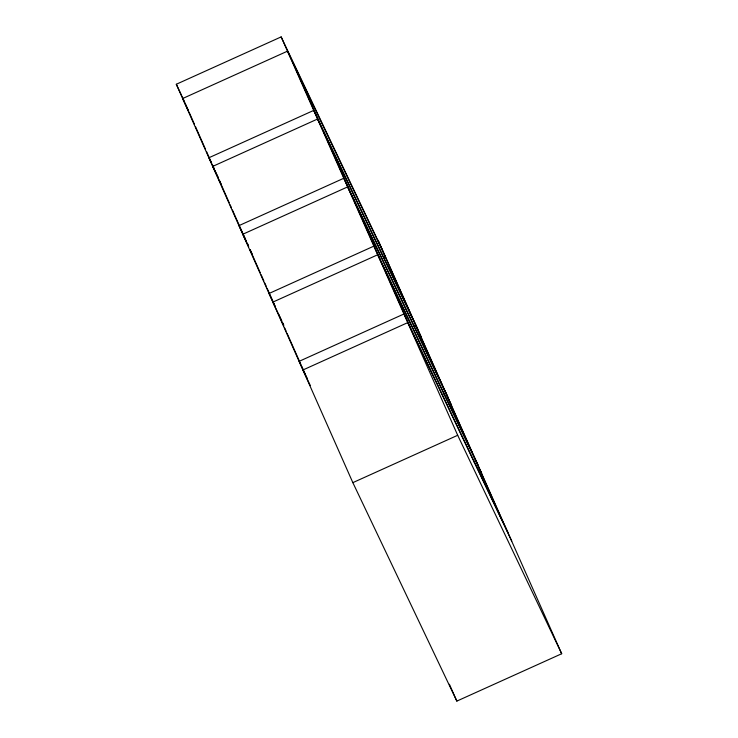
<?xml version="1.0" encoding="UTF-8"?>
<svg xmlns="http://www.w3.org/2000/svg" width="738" height="738" viewBox="0 0 738 738"><rect width="100%" height="100%" fill="white"/><g stroke="black" fill="none" stroke-linecap="round" stroke-linejoin="round"><path stroke-width="1.11" d="M411.813 316.445L377.994 240.118L561.692 653.739L456.85 701.1L352.847 482.643L176.308 84.261L281.15 36.9L381.74 248.586M383.474 258.162L385.568 257.211L287.479 51.171L182.637 98.532L188.541 110.949L185.146 103.283M413.548 326.021L415.642 325.071L441.887 384.304M443.612 393.88L445.715 392.939L471.96 452.173M352.847 482.643L457.689 435.282L561.692 653.739M473.685 461.748L475.789 460.798L502.034 520.032M189.039 111.992L194.528 124.464M417.726 328.862L313.724 110.405L208.882 157.766L214.297 169.15M421.555 337.487L317.552 119.03L212.701 166.401L218.614 178.817M447.8 396.721L343.797 178.264L238.955 225.634L246.354 241.169M451.619 405.356L347.626 186.898L242.774 234.26L248.688 246.676M477.873 464.589L373.871 246.132L269.029 293.493L274.933 305.91L267.11 288.244M481.693 473.215L377.699 254.758L272.848 302.119L281.731 320.781M507.947 532.449L403.944 313.991L299.102 361.352L305.006 373.769L301.787 366.5M511.766 541.074L407.773 322.617L302.921 369.987L310.347 385.587M176.308 84.261L181.723 95.645M214.795 170.183L218.263 177.471M221.096 184.02L219.112 179.851L229.204 202.71M247.341 243.254L248.337 245.33M250.173 249.795L252.156 253.964M282.728 322.866L283.715 324.951M305.504 374.812L307.488 378.972M293.392 63.588L319.637 122.822M323.465 131.447L349.711 190.681M353.53 199.315L379.784 258.549M383.603 267.174L409.858 326.408M281.15 36.9L457.689 435.282M449.377 684.255L456.85 701.1M182.221 96.678L184.721 102.324M195.45 126.539L205.579 149.399M206.502 151.474L211.566 162.913M212.489 164.989L214.334 169.14M230.127 204.795L231.511 207.913M232.433 209.989L244.868 238.042M250.071 249.795L260.2 272.654M261.123 274.73L263.881 280.966M264.804 283.051L266.187 286.169M278.761 314.536L283.826 325.965M284.748 328.05L286.132 331.168M287.045 333.244L300.864 364.415"/></g></svg>
